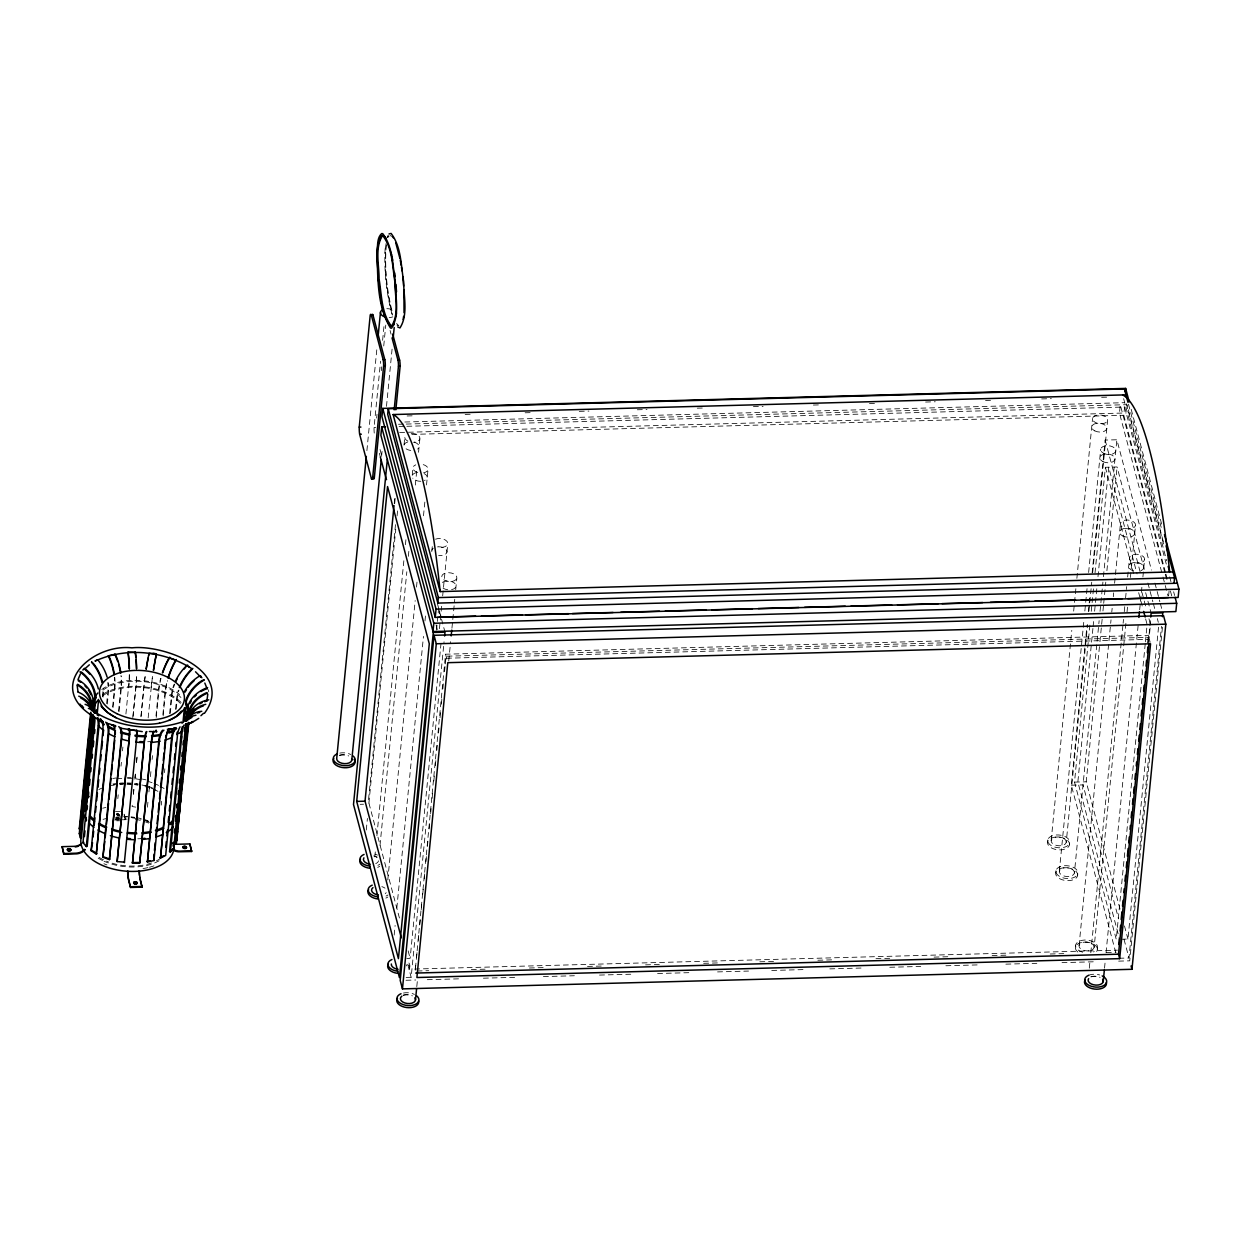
<?xml version="1.0" encoding="UTF-8"?>
<svg xmlns="http://www.w3.org/2000/svg" width="1241" height="1241" viewBox="0 0 1241 1241"><rect width="100%" height="100%" fill="white"/><g stroke="black" fill="none" stroke-linecap="round" stroke-linejoin="round"><path stroke-width="0.75" stroke-dasharray="5 3.75" d="M385.113 248.634C384.012 270.848 386.308 293.357 392.172 314.826M386.339 244.927C384.353 267.87 386.897 291.201 392.637 313.446M102.383 696.713L102.77 692.881A28.807 17.514 62.7 0 0 102.894 690.43M103.065 697.132L103.453 693.316A29.768 18.088 62.7 0 0 103.499 688.135M106.633 703.585L107.951 690.213A28.807 17.514 62.7 0 0 107.703 682.55M107.315 704.004L108.634 690.632A29.768 18.088 62.7 0 0 108.37 682.736M112.621 706.936L114.498 687.84A28.807 11.805 77 0 0 114.327 677.26M113.055 707.448L114.932 688.352A29.768 12.208 77 0 0 114.761 677.431M118.578 711.155L121.013 686.32A28.807 11.805 77 0 0 120.858 675.74M119.027 711.682L121.463 686.831A29.768 12.208 77 0 0 121.292 675.926M117.833 798.63L118.205 794.798M121.013 766.147L121.385 762.315M122.502 750.852L122.89 747.035M125.915 713.994L128.723 685.342A28.807 4.964 88.5 0 0 129.266 674.67M118.159 814.654C120.144 812.405 115.77 815.895 119.632 814.375M132.771 717.624L135.967 685.141A28.807 4.964 88.5 0 0 136.51 674.484M133.113 716.259L136.107 685.699A29.768 5.135 88.5 0 0 136.681 674.685M135.75 807.131L132.12 806.557L132.508 802.741M133.439 793.185L133.811 789.369M135.316 774.074L134.943 777.905A48.259 27.954 5.6 0 1 138.713 778.402M136.432 762.61L136.991 756.886M140.931 716.755L143.925 686.18A29.768 2.451 -81 0 1 145.259 675.228M133.407 794.55L133.966 788.826M134.897 779.27L135.471 773.531M136.588 762.067L137.146 756.343M141.086 716.212L144.08 685.653A28.807 2.373 -81 0 1 145.368 675.042M148.16 717.887L151.309 686.785A28.807 2.373 -81 0 1 152.596 676.174M155.978 715.933L158.615 689.189A29.768 9.788 -70.1 0 1 160.647 678.424M147.431 807.193L147.989 801.453M148.936 791.898L149.494 786.173M150.425 776.618L150.983 770.894M152.116 759.43L152.488 755.598M156.242 717.391L159.05 688.739A28.807 9.478 -70.1 0 1 161.02 678.3M162.881 714.49L165.131 691.547A29.768 9.788 -70.1 0 1 167.178 680.782M163.129 715.933L165.565 691.097A28.807 9.478 -70.1 0 1 167.551 680.657M169.598 713.73L171.475 694.619A29.768 16.18 -57 0 1 174.143 684.163M161.299 805.099L161.671 801.283M164.479 772.631L164.851 768.8M170.281 713.404L172.158 694.293A28.807 15.652 -57 0 1 174.733 684.148M175.524 709.449L176.656 697.985A29.768 16.18 -57 0 1 178.332 690.213M176.206 709.107L177.339 697.644A28.807 15.652 -57 0 1 178.968 690.105M366.902 450.607L376.892 348.705M374.239 433.078A8.066 1.396 88.5 0 1 374.053 427.602L380.568 361.193M382.616 340.329L384.291 323.249M376.659 418.062L377.031 414.277M381.313 370.64L381.685 366.84M383.733 345.975L385.78 325.095M381.576 456.362L382.135 450.592M386.478 406.365L392.311 346.766M394.219 503.629L394.793 497.874M394.7 503.396L395.259 497.61M395.491 524.648L368.391 801.097L400.191 920.9M366.281 829.996L367.414 818.44M368.918 803.02L395.755 529.38M397.073 515.899L397.834 508.19M404.07 444.604L404.83 436.894M374.813 856.879L375.387 851.093M376.892 835.689L404.101 558.186M405.419 544.706L405.993 538.92M412.229 475.334L412.989 467.624M380.01 845.4L406.831 571.76M408.351 556.34L408.91 550.57M415.332 485.045L417.038 467.702M418.543 452.282L419.877 438.802M387.781 879.993L415.177 600.566M416.511 587.086L417.255 579.376M423.491 515.775L425.011 500.356M426.516 484.952L428.036 469.532M394.173 935.093L395.119 925.46M396.825 908.117L423.46 636.4M424.98 620.981L425.539 615.21M431.775 551.609L432.535 543.899M436.506 630.133L438.585 608.943M439.236 613.83L439.562 610.525M439.454 628.675L441.718 605.546M442.665 595.913L447.768 543.884M406.784 958.424L410.135 958.331L441.005 643.49M409.608 968.399L409.809 966.336M406.133 977.412L411.159 977.272L444.045 641.783M415.751 965.296L415.192 971.051L445.535 654.209L1148.313 635.33L1150.159 642.311M416.511 957.618L417.255 949.939M418.201 940.337L418.76 934.582M419.706 924.979L420.466 917.301M421.211 909.622L421.971 901.943M422.716 894.265L423.476 886.586M424.22 878.907L424.98 871.229M425.911 861.626L426.671 853.948M427.431 846.269L428.176 838.59M429.122 828.988L429.681 823.233M430.627 813.631L431.185 807.875M432.132 798.273L432.876 790.595M433.823 781.008L434.397 775.237M435.327 765.65L435.901 759.88M436.832 750.278L437.406 744.522M438.523 733.012L439.097 727.242M440.043 717.655L440.602 711.884M441.346 704.205L442.106 696.527M442.866 688.848L443.611 681.169M444.557 671.583L445.116 665.812M445.302 663.888L446.062 656.21L1148.84 637.331M416.79 986.611L417.364 980.84M448.73 660.957L450.623 641.675M451.941 628.194L454.764 599.279M455.711 589.646L456.843 578.089A7.586 4.39 5.6 0 0 446.248 572.908A7.586 4.39 5.6 0 0 444.867 580.416A7.586 4.39 5.6 0 0 456.843 578.089M1047.575 842.065L1047.776 840.002M1051.189 840.436L1071.79 630.381M1073.667 611.115L1075.931 587.986M1076.878 578.353L1092.561 418.419M1055.734 872.795L1055.936 870.732M1059.349 871.166L1083.905 620.655M1084.851 611.022L1087.116 587.893M1088.636 572.473L1100.72 449.149M1115.799 952.731L1071.324 785.212L1087.023 625.185M1088.341 611.689L1090.048 594.33M1092.127 573.125L1105.157 440.074L1116.869 439.764L1151.446 570.053M1066.236 842.344A7.586 4.39 5.6 0 0 1055.641 837.148A7.586 4.39 5.6 0 0 1054.261 844.656A7.586 4.39 5.6 0 0 1066.236 842.344L1087.581 624.58M1088.915 611.099L1091.739 582.184M1092.685 572.551L1107.608 420.327A7.586 4.39 5.6 0 0 1097.013 415.13A7.586 4.39 5.6 0 0 1095.632 422.638A7.586 4.39 5.6 0 0 1107.608 420.327M1145.241 643.722L1116.248 939.359L1074.504 782.125L1089.939 624.704M1091.258 611.27L1093.523 588.234M1095.027 572.877L1105.374 467.283L1117.086 466.973L1144.404 569.929M1069.447 844.842A11.029 6.391 5.6 0 0 1054.043 837.303A11.029 6.391 5.6 0 0 1052.042 848.208A11.029 6.391 5.6 0 0 1069.447 844.842L1069.649 842.763A11.029 6.391 5.6 0 0 1054.245 835.24A11.029 6.391 5.6 0 0 1052.244 846.145A11.029 6.391 5.6 0 0 1069.649 842.763M1092.918 628.458L1077.855 782.032L1119.599 939.266M1093.104 626.534L1093.662 620.779M1094.609 611.177L1096.858 588.141M1097.99 576.631L1108.725 467.205L1137.051 573.9M1074.396 873.075A7.586 4.39 5.6 0 0 1063.801 867.893A7.586 4.39 5.6 0 0 1062.42 875.401A7.586 4.39 5.6 0 0 1074.396 873.075L1099.138 620.64M1100.038 611.363L1102.923 582.091M1103.435 576.662L1116.869 439.764M1120.003 909.095L1086.216 781.814L1099.759 643.598M1099.945 641.675L1102.21 618.639M1102.954 610.96L1103.528 605.205M1103.714 603.281L1105.778 582.153M1106.91 570.643L1117.086 466.973M1077.607 875.572A11.029 6.391 5.6 0 0 1062.203 868.033A11.029 6.391 5.6 0 0 1060.202 878.954A11.029 6.391 5.6 0 0 1077.607 875.572L1077.808 873.509A11.029 6.391 5.6 0 0 1062.405 865.97A11.029 6.391 5.6 0 0 1060.403 876.875A11.029 6.391 5.6 0 0 1077.808 873.509M1165.454 572.303L1123.772 415.27L1124.579 407.017L406.846 426.284M1075.466 947.147L1075.668 945.084M1079.081 945.518L1111.021 619.848M1111.765 612.139L1112.153 608.292M1113.286 596.735L1113.658 592.872M1114.604 583.239L1120.468 523.5M1089.303 968.166L1089.862 962.38M1090.808 952.747L1122.934 625.154M1123.121 623.23L1123.493 619.368M1124.253 611.658L1124.827 605.887M1125.571 598.178L1126.704 586.605M1127.65 576.972L1129.543 557.705M1094.128 947.426A7.586 4.39 5.6 0 0 1083.533 942.245A7.586 4.39 5.6 0 0 1082.152 949.753A7.586 4.39 5.6 0 0 1094.128 947.426L1126.254 619.833M1127.014 612.123L1127.573 606.353M1130.411 577.437L1135.515 525.408A7.586 4.39 5.6 0 0 1124.92 520.227A7.586 4.39 5.6 0 0 1123.539 527.735A7.586 4.39 5.6 0 0 1135.515 525.408M1097.339 949.923L1097.54 947.86M1104.537 968.135L1105.095 962.364M1106.041 952.731L1138.354 623.199M1139.672 609.719L1141.953 586.59M1142.899 576.956L1144.59 559.613A7.586 4.39 5.6 0 0 1133.995 554.432A7.586 4.39 5.6 0 0 1132.614 561.94A7.586 4.39 5.6 0 0 1144.59 559.613M1145.427 641.799L1146.932 626.441M1147.553 643.009L1148.313 635.33M1148.282 643.102L1150.733 617.041M1148.763 641.706L1150.267 626.348M1121.259 939.235L1127.945 939.049L1158.629 626.131M1118.948 958.269L1128.969 957.99L1161.498 626.364M1162.429 627.263L1129.729 960.829L1118.125 961.139M1168.588 595.882L1169.084 590.933M386.044 243.577C383.934 267.513 386.494 291.883 392.482 315.136M387.285 237.419L388.092 235.34M387.409 237.264L388.278 235.976M388.247 237.248L389.116 235.945M118.252 814.996L117.957 813.569M117.833 814.67L117.228 814.096M102.693 808.201L105.95 807.441M384.865 252.807L385.703 252.792M407.095 415.968L414.835 415.751M465.142 414.401L472.883 414.199M525.114 412.788L530.915 412.632M579.283 411.345L588.963 411.081M637.316 409.778L646.995 409.514M697.287 408.165L705.028 407.963M753.396 406.66L763.075 406.396M813.367 405.047L819.169 404.892M869.476 403.542L877.216 403.341M925.584 402.037L935.249 401.774M985.556 400.424L993.296 400.223M1041.649 398.919L1051.329 398.656M1101.636 397.306L1109.361 397.104M404.814 422.018L1124.486 402.689M398.501 424.267L404.302 424.112M406.241 424.065L1126.968 404.69L1163.562 542.534M399.106 426.501L404.907 426.346M374.053 427.602L375.728 427.556M399.633 432.473L1126.161 412.958M411.826 434.397L1123.772 415.27M446.589 658.226L1149.368 639.348M1074.504 782.125L1086.216 781.814M360.185 804.323L363.535 804.23M1071.324 785.212L1083.021 784.901L1118.606 918.914M115.444 811.645L123.169 811.428M117.321 814.437L118.174 814.422M115.413 818.858L119.276 818.75M115.568 819.417L127.14 819.107M114.73 819.991L118.578 819.898M120.517 819.836L126.303 819.68M116.685 820.828L122.471 820.673M414.649 969.05L1117.443 950.172M417.131 971.005L428.734 970.695M471.332 969.547L488.752 969.081M529.411 967.996L546.847 967.515M587.489 966.429L602.986 966.01M645.584 964.862L663.004 964.397M703.663 963.311L719.144 962.892M759.802 961.806L777.223 961.325M817.881 960.239L835.302 959.774M875.96 958.673L891.457 958.269M934.054 957.121L951.475 956.656M992.133 955.554L1007.614 955.136M1050.212 954.003L1063.754 953.631M1106.351 952.483L1116.031 952.235M406.009 980.266L415.688 980.002M427.292 979.692L460.194 978.808M483.416 978.187L516.318 977.303M543.403 976.574L574.366 975.752M599.512 975.069L632.414 974.185M657.575 973.518L690.461 972.634M717.562 971.905L748.525 971.067M771.747 970.446L806.572 969.516M829.795 968.88L862.681 967.996M889.781 967.266L920.744 966.444M945.89 965.762L978.792 964.878M1005.877 964.148L1036.84 963.326M1062.001 962.644L1094.903 961.759M390.294 235.48L391.411 236.317M398.842 325.809L396.577 323.436M396.887 325.002L398.004 325.84M1131.203 409.328L1161.979 525.269M1128.472 404.178L1162.119 530.915M1126.378 403.806L1163.608 544.054M1123.648 398.671L1166.695 560.823M1124.579 407.017L1166.711 565.694M1169.674 576.863L1171.163 582.463M1173.629 591.771L1174.622 595.494M1165.951 574.18L1167.936 581.657M1170.418 591.011L1171.907 596.611M1164.787 572.52L1120.282 404.876L1119.475 413.144L1162.491 575.188M1165.283 574.381L1167.269 581.827M1162.988 577.049L1167.936 595.68M1154.906 583.084L1159.854 601.699M1160.351 603.56L1161.824 609.145M1147.894 583.022L1152.858 601.745M1153.354 603.622L1154.844 609.238M1157.326 618.592L1158.318 622.33M1105.157 440.074L1140.743 574.087M1145.676 592.702L1151.121 613.178M1142.015 592.609L1146.482 609.455M1148.98 618.825L1150.469 624.44M1105.374 467.283L1133.7 573.978M1138.68 592.702L1143.147 609.548M1145.629 618.902L1147.118 624.518M1124.47 925.941L1127.945 939.049M1124.036 939.375L1128.969 957.99M390.062 330.463L391.055 334.186M437.577 604.227L439.066 609.812M439.562 611.673L441.036 617.258M441.532 619.119L444.992 632.15M445.535 654.209L447.38 661.189M436.025 624.781L437.515 630.397M380.056 449.521L382.026 456.952M379.374 453.275L380.351 456.998M408.134 950.839L410.135 958.331M407.7 964.257L411.159 977.272M124.147 814.158L125.062 817.586A10.471 1.799 88.5 0 0 125.543 819.013M124.069 814.872L125.232 819.169A11.355 1.955 88.5 0 0 125.775 820.301M208.317 689.779L208.767 691.889M414.261 442.168A7.586 4.39 5.6 0 1 417.659 449.102M410.74 450.436A7.586 4.39 5.6 0 1 404.628 447.443M404.008 445.147A7.586 4.39 5.6 0 1 408.46 441.874M424.143 473.566A7.586 4.39 5.6 0 1 424.453 480.577M420.87 481.275A7.586 4.39 5.6 0 1 412.788 478.173M412.632 474.791A7.586 4.39 5.6 0 1 416.619 472.604M438.259 546.754A7.586 4.39 5.6 0 1 446.993 551.578A7.586 4.39 5.6 0 1 438.631 555.534M431.915 550.244A7.586 4.39 5.6 0 1 433.326 548.196M442.401 582.401A7.586 4.39 5.6 0 1 454.408 583.006A7.586 4.39 5.6 0 1 451.584 589.63M447.722 589.739A7.586 4.39 5.6 0 1 442.634 587.784M1133.545 570.86A7.586 4.39 5.6 0 1 1129.775 564.221A7.586 4.39 5.6 0 1 1141.224 563.91A7.586 4.39 5.6 0 1 1141.022 570.658M119.508 815.353A1.768 1.024 5.6 0 1 117.135 815.104A1.768 1.024 5.6 0 1 117.073 813.724A1.768 1.024 5.6 0 1 119.431 813.724M119.524 815.104A1.768 1.024 5.6 0 1 117.166 814.872A1.768 1.024 5.6 0 1 117.104 813.476A1.768 1.024 5.6 0 1 119.462 813.476M129.436 674.887A29.768 5.135 88.5 0 1 128.878 685.885M160.585 858.291A40.969 23.734 5.6 0 1 156.413 860.851M151.542 862.96A40.969 23.734 5.6 0 1 106.478 861.161M103.515 859.811A40.969 23.734 5.6 0 1 97.17 856.073M115.987 818.548A40.969 23.734 5.6 0 1 119.462 818.269M135.378 819.262A40.969 23.734 5.6 0 1 140.559 820.394M145.492 821.899A40.969 23.734 5.6 0 1 148.625 823.093M159.096 860.758A42.613 24.68 5.6 0 1 154.256 863.115M151.293 864.201A42.613 24.68 5.6 0 1 104.073 861.238M102.569 860.525A42.613 24.68 5.6 0 1 95.96 856.616M115.537 817.602A42.613 24.68 5.6 0 1 119.136 817.307M132.042 817.788A42.613 24.68 5.6 0 1 141.086 819.541M146.205 821.092A42.613 24.68 5.6 0 1 149.478 822.349M151.169 687.312A29.768 2.451 -81 0 1 152.488 676.361M141.396 838.621A46.724 27.069 5.6 0 1 137.813 838.807M109.456 785.941A46.724 27.069 5.6 0 1 114.482 784.979M119.725 784.405A46.724 27.069 5.6 0 1 123.309 784.219M126.954 784.203A46.724 27.069 5.6 0 1 137.891 785.165M144.995 786.639A46.724 27.069 5.6 0 1 151.743 788.702M153.357 789.307A46.724 27.069 5.6 0 1 157.964 791.339M116.794 778.836A46.724 27.069 5.6 0 1 122.099 778.371M127.528 778.293A46.724 27.069 5.6 0 1 143.832 780.294M147.291 781.178A46.724 27.069 5.6 0 1 152.317 782.792M153.931 783.397A46.724 27.069 5.6 0 1 158.553 785.429M160.011 786.158A46.724 27.069 5.6 0 1 164.107 788.562M119.369 783.505A48.259 27.954 5.6 0 1 130.6 783.474M134.385 783.8A48.259 27.954 5.6 0 1 138.123 784.312M141.831 784.979A48.259 27.954 5.6 0 1 145.461 785.817M149.013 786.81A48.259 27.954 5.6 0 1 152.441 787.957M112.776 778.495A48.259 27.954 5.6 0 1 116.313 777.952M127.404 777.393A48.259 27.954 5.6 0 1 131.189 777.564M142.405 779.069A48.259 27.954 5.6 0 1 146.05 779.906M103.065 819.37A46.724 27.069 5.6 0 1 106.261 818.533M116.53 816.997A46.724 27.069 5.6 0 1 120.113 816.811M123.759 816.795A46.724 27.069 5.6 0 1 127.404 816.95M131.065 817.276A46.724 27.069 5.6 0 1 134.695 817.772M145.228 820.192A46.724 27.069 5.6 0 1 148.548 821.294M153.977 865.846A45.25 26.216 5.6 0 1 149.494 867.226M147.927 867.614A45.25 26.216 5.6 0 1 141.396 868.762M106.974 864.93A45.25 26.216 5.6 0 1 103.887 863.72M123.991 816.392A45.25 26.216 5.6 0 1 127.528 816.547M131.065 816.857A45.25 26.216 5.6 0 1 134.586 817.338M136.324 817.633A45.25 26.216 5.6 0 1 141.474 818.75M143.134 819.2A45.25 26.216 5.6 0 1 148.005 820.751M98.815 789.571A45.25 26.216 5.6 0 1 104.197 787.244M113.458 784.824A45.25 26.216 5.6 0 1 116.778 784.328M120.191 783.986A45.25 26.216 5.6 0 1 123.666 783.816M127.187 783.8A45.25 26.216 5.6 0 1 130.724 783.955M134.261 784.265A45.25 26.216 5.6 0 1 137.782 784.731M151.2 788.159A45.25 26.216 5.6 0 1 155.777 790.021M112.9 784.002A46.724 27.069 5.6 0 1 116.328 783.49M119.85 783.133A46.724 27.069 5.6 0 1 123.433 782.947M127.078 782.947A46.724 27.069 5.6 0 1 138.015 783.909M145.119 785.367A46.724 27.069 5.6 0 1 151.867 787.446M152.69 741.404A46.724 27.069 5.6 0 1 147.322 741.746M102.429 696.03A46.724 27.069 5.6 0 1 180.441 703.507M103.003 690.105A46.724 27.069 5.6 0 1 181.015 697.597M102.724 694.355A48.259 27.954 5.6 0 1 182.954 704.531M101.762 689.515A48.259 27.954 5.6 0 1 179.604 694.603M339.786 753.085A11.029 6.391 5.6 0 1 350.722 754.466M339.507 755.49A7.586 4.39 5.6 0 1 348.705 755.955M339.584 755.149A11.029 6.391 5.6 0 1 348.007 755.567M392.761 316.858A7.586 4.39 5.6 0 1 389.178 317.556M386.82 308.683A7.586 4.39 5.6 0 1 393.878 310.731M1088.776 975.24A11.029 6.391 5.6 0 1 1099.635 974.945M1090.932 976.931A7.586 4.39 5.6 0 1 1100.147 977.396M1091.025 976.589A11.029 6.391 5.6 0 1 1099.433 977.024M1082.664 952.204A11.029 6.391 5.6 0 1 1077.188 942.555A11.029 6.391 5.6 0 1 1093.833 942.105A11.029 6.391 5.6 0 1 1093.523 951.909M1077.855 952.018A11.029 6.391 5.6 0 1 1084.696 942.09A11.029 6.391 5.6 0 1 1096.672 951.506M403.48 993.002A11.029 6.391 5.6 0 1 414.416 994.398M403.185 995.422A7.586 4.39 5.6 0 1 412.4 995.871M403.278 995.065A11.029 6.391 5.6 0 1 411.702 995.499M408.925 963A11.029 6.391 5.6 0 1 407.762 969.299M406.334 964.753A7.586 4.39 5.6 0 1 406.396 965.901M408.708 965.064A11.029 6.391 5.6 0 1 407.56 971.362M435.482 539.199A7.586 4.39 5.6 0 1 447.722 542.736A7.586 4.39 5.6 0 1 437.53 546.878M388.014 894.947A11.029 6.391 5.6 0 1 386.044 896.033M386.184 892.636A7.586 4.39 5.6 0 1 385.253 893.582M381.84 886.648A7.586 4.39 5.6 0 1 385.005 888.199M387.812 897.01A11.029 6.391 5.6 0 1 385.842 898.096M423.228 464.63A7.586 4.39 5.6 0 1 428.067 468.958A7.586 4.39 5.6 0 1 423.584 472.805M417.783 472.511A7.586 4.39 5.6 0 1 415.751 464.832M379.855 864.217A11.029 6.391 5.6 0 1 377.885 865.303M374.922 854.134A11.029 6.391 5.6 0 1 377.435 855.096M378.489 860.82A7.586 4.39 5.6 0 1 375.728 863.596M373.681 855.918A7.586 4.39 5.6 0 1 376.861 857.469M379.653 866.28A11.029 6.391 5.6 0 1 377.683 867.366M374.72 856.197A11.029 6.391 5.6 0 1 377.233 857.159M411.174 433.404A7.586 4.39 5.6 0 1 419.815 437.639A7.586 4.39 5.6 0 1 413.532 442.277M407.901 441.113A7.586 4.39 5.6 0 1 405.28 435.793M1102.985 461.636A7.586 4.39 5.6 0 0 1114.961 459.31A7.586 4.39 5.6 0 0 1104.366 454.128A7.586 4.39 5.6 0 0 1102.985 461.636M1122.733 535.988A7.586 4.39 5.6 0 0 1134.708 533.677A7.586 4.39 5.6 0 0 1124.113 528.48A7.586 4.39 5.6 0 0 1122.733 535.988M1094.826 430.906A7.586 4.39 5.6 0 0 1106.801 428.579A7.586 4.39 5.6 0 0 1096.206 423.398A7.586 4.39 5.6 0 0 1094.826 430.906M1103.792 453.384A7.586 4.39 5.6 0 0 1115.768 451.057A7.586 4.39 5.6 0 0 1105.173 445.876A7.586 4.39 5.6 0 0 1103.792 453.384"/><path stroke-width="1.5" d="M156.118 730.142L156.63 731.756L149.401 731.492M404.023 312.654L403.93 289.836M81.751 843.43A10.471 8.346 -14.9 0 1 73.7 846.362L62.128 846.672L63.865 854.242L77.004 853.839A11.355 9.059 -14.9 0 0 85.257 849.728M63.865 854.242L62.128 846.672M70.334 849.837L67.929 849.558L68.55 850.132M80.215 829.019L79.269 828.864L90.686 712.318M93.292 715.018A29.768 23.719 -14.9 0 1 93.199 717.484L81.394 837.861L80.448 837.892L79.3 833.595L91.105 713.234M80.603 822.814L81.348 815.166M81.922 809.442L82.48 803.703M83.225 796.07L83.783 790.331M84.357 784.607L85.102 776.959M85.66 771.219L86.218 765.495M86.792 759.756L87.537 752.124M88.282 744.476L88.654 740.66M89.414 733.012L89.972 727.288M90.717 719.64L91.291 713.916M80.401 827.095L81.348 817.555M81.72 813.724L82.464 806.076M83.023 800.352L83.783 792.704M84.155 788.888L85.086 779.332M85.458 775.516L86.218 767.869M86.591 764.037L87.522 754.481M87.894 750.665L88.654 743.018M89.212 737.294L89.957 729.646M90.345 725.83L91.276 716.274M80.82 827.84L81.192 824.024M83.442 801.081L83.814 797.265M85.877 776.245L86.249 772.429M87.01 764.782L87.568 759.042M89.631 738.023L90.004 734.207M80.448 837.892L92.253 717.531A28.807 22.959 -14.9 0 0 92.33 715.126M85.52 793.62L86.079 787.895M86.451 784.079L87.382 774.524M87.754 770.692L88.514 763.06M89.073 757.32L89.817 749.688M90.19 745.857L91.136 736.316M91.508 732.485L92.253 724.853M92.625 721.021L93.013 717.205A48.259 27.954 5.6 0 0 94.316 720.121M93.944 707.649L94.316 703.833M86.374 793.93L93.866 717.5M94.425 711.76L95.371 702.204M98.458 719.004A29.768 20.973 -39.5 0 1 98.97 725.985L87.165 846.378L86.312 846.564L82.992 842.546L94.797 722.184A28.807 20.29 -39.5 0 0 94.719 717.562M84.419 836.62L84.977 830.881M85.908 821.325L86.281 817.509M87.041 809.861L87.413 806.045M88.344 796.489L88.716 792.673M89.476 785.026L90.035 779.286M90.779 771.654L91.151 767.822M92.098 758.267L92.47 754.45M93.215 746.803L93.773 741.079M94.533 733.431L94.905 729.615M96.333 713.622L96.705 709.79M97.201 713.916L98.504 700.529M86.312 846.564L98.117 726.202A28.807 20.29 -39.5 0 0 97.62 719.423M107.253 722.914A29.768 16.18 -57 0 1 108.774 733.322L96.286 854.056L91.105 850.69L102.91 730.329A28.807 15.652 -57 0 0 100.552 718.803M91.105 850.69L92.548 842.701M93.106 836.961L93.664 831.237M94.223 825.498L94.983 817.866M95.541 812.126L96.1 806.386M96.658 800.662L97.418 793.015M97.977 787.29L98.722 779.643M99.296 773.903L99.854 768.179M100.599 760.531L101.157 754.807M101.731 749.068L102.476 741.42M103.034 735.696L103.592 729.956M96.286 854.056L108.091 733.695A28.807 15.652 -57 0 0 105.718 722.153M120.548 727.521A29.768 9.788 -70.1 0 1 121.634 738.752L109.394 859.61L102.879 857.252L114.684 736.875A28.807 9.478 -70.1 0 0 112.993 724.992M102.879 857.252L104.818 841.491M105.19 837.659L106.121 828.104M106.493 824.288L108.556 803.268M108.929 799.452L110.992 778.433M111.364 774.601L112.311 765.045M112.683 761.229L114.746 740.21M109.394 859.61L121.199 739.248A28.807 9.478 -70.1 0 0 118.764 726.637M124.519 862.154L117.135 861.549L128.94 741.187A28.807 2.373 -81 0 0 128.986 728.979M124.364 862.697L136.324 741.761A29.768 2.451 -81 0 0 136.727 730.049M154.101 731.43A28.807 4.964 88.5 0 0 151.511 742.645L139.721 863.007L132.477 863.193L144.142 742.242A29.768 5.135 88.5 0 1 146.329 731.538M132.477 863.193L144.282 742.832A28.807 4.964 88.5 0 1 146.872 731.632M139.333 870.748A10.471 1.799 88.5 0 0 140.342 879.559L142.094 887.144L130.522 887.455L128.769 879.869A10.471 1.799 88.5 0 1 127.761 871.058M139.721 863.007L151.371 742.056A29.768 5.135 88.5 0 1 153.558 731.337M170.436 728.684A28.807 11.805 77 0 0 165.751 740.148L153.946 860.509L147.431 862.03L158.786 741.11A29.768 12.208 77 0 1 162.587 730.189M147.431 862.03L159.22 741.653A28.807 11.805 77 0 1 163.905 730.189M154.07 854.242L153.946 860.509M154.458 850.426L155.203 842.779M156.692 827.499L155.761 837.055A48.259 27.954 5.6 0 0 163.176 834.231M157.08 823.683L157.824 816.035M158.196 812.203L159.143 802.663M159.515 798.832L160.26 791.184M160.632 787.368L161.578 777.812M161.951 773.996L162.881 764.44M163.254 760.609L164.014 752.977M164.386 749.145L165.317 739.589M180.054 726.885A28.807 17.514 62.7 0 0 177.479 735.091L165.673 855.452L160.492 858.136L171.615 737.309A29.768 18.088 62.7 0 1 174.283 728.855M160.492 858.136L172.297 737.774A28.807 17.514 62.7 0 1 175.989 728.033M165.751 847.37L166.31 841.646M166.868 835.907L167.426 830.167M168.187 822.535L168.745 816.795M169.303 811.071L169.862 805.331M170.622 797.684L171.18 791.96M171.925 784.312L172.499 778.572M173.057 772.848L173.616 767.109M174.361 759.476L174.934 753.737M175.679 746.089L176.051 742.273M185.731 723.844L173.756 848.332L170.42 851.931L169.567 851.605L181.372 731.228A29.768 22.198 42.9 0 1 182.396 726.543M176.16 791.96L176.532 788.144M181.217 740.365L181.605 736.549M183.094 721.269L184.413 707.882M170.42 851.931L182.225 731.554A28.807 21.485 42.9 0 1 184.102 724.93M183.947 721.083L185.266 707.711M173.073 846.114L173.461 842.298M174.392 832.742L174.764 828.91M175.508 821.278L176.082 815.539M176.827 807.891L177.199 804.075M178.13 794.519L178.518 790.703M179.262 783.055L179.635 779.239M180.566 769.684L180.953 765.852M181.884 756.296L182.256 752.48M183.001 744.833L183.389 741.017M184.32 731.461L184.692 727.645M186.103 720.013L186.864 712.381M188.803 723.301L176.222 843.989L175.276 843.833L187.081 723.456M177.711 831.299L177.339 835.115L176.377 835.146L176.765 831.315M177.137 827.499L177.696 821.759M179.2 806.479L180.503 793.108M180.876 789.276L186.693 730.034M175.276 843.833L177.168 832.059M177.541 828.228L178.301 820.596M179.231 811.04L179.604 807.208M179.976 803.392L180.922 793.837M181.295 790.021L182.225 780.465M182.598 776.633L183.358 769.001M183.73 765.17L184.661 755.614M185.033 751.798L185.793 744.15M186.166 740.334L187.096 730.778M176.222 843.989L188.027 723.627M178.083 827.468L178.828 819.836M179.402 814.096L180.147 806.448M180.519 802.632L181.465 793.077M181.838 789.26L182.582 781.613M182.954 777.797L183.901 768.241M184.273 764.425L185.018 756.777M185.576 751.053L186.321 743.406M186.708 739.589L187.639 730.034M188.012 726.218L188.384 722.386M184.475 847.696C184.459 844.749 185.607 849.883 183.528 847.138L185.623 847.665L185.328 846.843M172.871 843.182A10.471 8.346 -14.9 0 0 178.301 844.237L189.873 843.927L191.626 851.512L178.518 851.791A11.355 9.059 -14.9 0 1 172.98 849.961M191.626 851.512L189.873 843.927M359.238 427.121L370.221 315.167A6.376 1.101 88.5 0 1 371.323 315.152L372.983 315.105L384.819 359.688A6.298 1.086 88.5 0 1 385.315 365.692L374.332 477.63A8.066 1.396 88.5 0 1 373.138 478.793L371.478 478.84L359.642 434.257A8.144 1.396 88.5 0 1 359.238 427.121L360.914 427.075M366.328 456.378L336.73 758.282A7.586 4.39 5.6 0 0 344.44 763.649A7.586 4.39 5.6 0 0 351.73 759.027M378.024 337.164L380.475 312.174M371.478 478.84A8.066 1.396 88.5 0 0 372.672 477.676L383.64 365.738A6.298 1.086 88.5 0 0 383.159 359.735L371.323 315.152M1129.217 401.851L1125.649 388.417L382.755 408.382L381.949 416.635L435.25 617.398L1178.143 597.448L1178.95 589.18L1164.461 534.623M385.563 426.857L381.685 426.966L380.878 435.234L433.295 632.46L399.447 977.598L353.499 804.494L387.347 459.372M351.777 760.19L381.189 460.209M393.071 339.072L394.204 327.531M1127.976 402.317L1124.424 388.945L388.216 408.723L387.688 414.23L437.825 603.095L1177.368 583.239M394.173 409.856L398.454 366.219A6.376 1.101 88.5 0 0 397.958 360.185L392.032 337.893M356.694 801.407L387.564 486.565L429.293 643.8L398.423 958.641L356.694 801.407L365.04 801.19L401.324 937.839M395.848 409.809L400.129 366.173A6.376 1.101 88.5 0 0 399.618 360.138L392.714 334.139M365.04 801.19L394.033 505.552M381.685 426.966L433.807 623.261L432.985 631.529L1175.879 611.565L1176.701 603.312L1175.118 597.355M435.25 617.398L436.056 609.145L382.755 408.382M434.04 635.299L400.207 980.421L402.456 988.891L1131.978 969.299L1165.811 624.176L1163.562 615.691L434.04 635.299L436.289 643.769L402.456 988.891M437.825 603.095L438.368 597.588L388.216 408.723M444.619 635.997L444.992 632.15L433.295 632.46M415.471 1000.106L416.604 988.55M451.181 635.904L451.755 630.118M1125.323 391.722L1125.649 388.417M1103.218 981.631L1104.35 970.074M1138.928 617.429L1139.486 611.642M1118.73 944.494L1119.289 938.739M1120.049 931.06L1120.607 925.305M1121.166 919.534L1121.926 911.856M1122.485 906.101L1123.058 900.346M1123.803 892.667L1124.175 888.82M1124.935 881.141L1125.494 875.386M1126.254 867.707L1126.812 861.952M1127.386 856.197L1128.131 848.503M1128.705 842.748L1129.263 836.992M1130.024 829.314L1130.396 825.467M1131.14 817.788L1131.714 812.033M1132.459 804.354L1133.033 798.599M1133.591 792.844L1134.165 787.073M1134.91 779.395L1135.484 773.639M1136.229 765.961L1136.601 762.129M1137.361 754.435L1137.919 748.68M1138.68 741.001L1139.238 735.246M1139.812 729.491L1140.37 723.72M1141.131 716.041L1141.689 710.286M1142.247 704.531L1142.821 698.776M1143.566 691.097L1144.14 685.327M1144.885 677.648L1145.459 671.893M1146.017 666.138L1146.575 660.367M1147.336 652.688L1147.894 646.933M1150.733 617.041L1151.121 613.178L1162.817 612.868L1162.445 616.715M1119.692 958.641L1150.562 643.8L447.784 662.678L416.898 977.52L1119.692 958.641L1118.498 954.189L1148.995 643.179M1174.033 583.317L1174.575 577.81L1166.075 545.823M396.112 316.548L396.5 312.856M135.672 730.453L128.226 729.305M206.999 700.017L207.805 694.107M403.123 319.495L403.635 316.346M148.703 655.403L149.153 653.262L156.459 653.821L152.984 653.309M156.382 654.41L155.932 656.551A28.807 2.373 -81 0 0 153.45 670.419A29.768 2.451 -81 0 1 155.932 656.086M115.878 726.14L108.525 723.612M114.73 726.543L115.382 725.489M79.269 828.864L80.029 826.103M117.135 861.549L129.08 740.629A29.768 2.451 -81 0 0 129.498 728.917M98.66 718.57L96.814 718.632L91.648 715.281L92.625 714.397M96.814 718.632L97.806 717.748M77.981 679.665L80.386 674.003M128.102 729.925L128.444 729.305A28.807 2.373 -81 0 1 128.738 728.994M169.784 657.187L168.373 659.219A29.768 9.788 -70.1 0 0 162.416 672.684M169.645 657.761L168.497 659.731A28.807 9.478 -70.1 0 0 162.726 672.746M168.342 677.896A28.807 9.478 -70.1 0 1 175.012 662.089L176.3 659.545L174.888 661.593A29.768 9.788 -70.1 0 0 168 677.927M393.335 325.53L394.204 324.227M204.47 713.296C235.464 671.164 163.859 644.25 131.949 647.849C91.989 643.396 44.754 686.599 93.075 716.29M200.933 715.7L203.493 713.296M169.567 851.605L173.756 848.332M181.465 711.109L176.129 716.491L168.807 720.447M183.203 710.162C177.525 717.825 167.954 721.285 159.251 723.239M82.821 669.985L84.512 668.325L86.079 669.551A29.768 22.198 42.9 0 1 98.365 689.003M134.974 882.056L135.921 883.421L134.99 882.475M185.142 848.022L184.273 846.61M187.655 665.067L185.483 666.743A29.768 16.18 -57 0 0 175.307 681.464M179.914 687.498A28.807 15.652 -57 0 1 190.881 670.652L192.82 668.418L190.664 670.093A29.768 16.18 -57 0 0 179.309 687.514M83.954 669.597L89.336 664.835M69.713 849.263L70.241 849.496M136.65 882.878L135.657 882.801C137.922 882.568 135.005 883.608 136.029 882.304M185.855 847.076L185.08 847.448L185.948 847.417M134.85 883.173L134.245 882.599L136.557 882.537M184.149 847.712L183.528 847.138M389.007 233.96L391.101 233.448C401.37 246.711 400.936 265.574 403.651 281.567C403.589 296.521 408.382 314.811 399.959 327.934L397.709 326.957M391.536 326.15C399.509 313.833 394.902 296.583 394.995 282.514C392.358 266.939 392.761 248.603 382.771 235.681L381.732 235.573C373.743 247.89 378.35 265.14 378.257 279.209C380.909 294.784 380.491 313.12 390.481 326.042L392.373 326.135M191.641 722.743L198.746 718.368M200.623 675.756L198.358 676.748A29.768 20.973 -39.5 0 0 184.382 691.873M204.176 680.084L201.988 681.387A28.807 20.29 -39.5 0 0 185.824 703.368M187.856 724.465C199.212 717.407 189.035 725.101 185.84 724.155M159.81 857.702L163.703 855.685M95.123 660.926L97.682 659.731L98.908 661.189A29.768 18.088 62.7 0 1 107.114 677.121M95.355 661.003C125.015 647.321 161.547 650.532 189.392 667.162M207.619 687.592L205.758 688.274A29.768 23.719 -14.9 0 0 187.438 708.006M181.682 722.091C153.45 731.275 121.044 727.909 95.588 712.52A46.724 27.069 5.6 0 1 96.379 697.24M167.364 729.243A28.807 11.805 77 0 1 168.652 729.506L176.517 728.56L169.412 728.948M82.992 842.546L83.845 842.344M146.981 861.487L150.254 860.742M120.904 672.979A29.768 12.208 77 0 0 115.987 655.869L115.227 654.24L112.047 654.876L108.696 655.76L109.456 657.389A29.768 12.208 77 0 1 114.374 674.499M208.783 699.846L206.921 700.172A29.768 24.137 15.5 0 0 188.229 719.315M159.546 723.208C148.362 725.116 136.898 724.496 125.93 721.564M127.994 651.975L135.409 652.409L135.641 654.116A29.768 5.135 88.5 0 1 136.634 668.682M383.159 359.735L384.819 359.688M397.958 360.185L399.618 360.138M383.64 365.738L385.315 365.692M398.454 366.219L400.129 366.173M1173.009 571.915L440.136 591.6A296.987 51.16 88.5 0 0 393.133 414.541L1125.99 394.855M359.642 434.257L361.317 434.21M372.672 477.676L374.332 477.63M438.368 597.588L1174.575 577.81M436.056 609.145L1178.95 589.18M438.911 617.134L475.675 616.156M481.477 616.001L522.12 614.9M525.982 614.791L568.564 613.659M572.427 613.55L613.07 612.465M620.81 612.247L659.498 611.208M665.316 611.053L705.943 609.967M711.745 609.812L752.387 608.711M758.189 608.555L798.832 607.47M804.633 607.314L845.276 606.213M851.078 606.058L891.721 604.972M897.522 604.817L938.149 603.731M942.028 603.622L982.655 602.537M990.396 602.319L1029.099 601.28M1034.916 601.125L1075.544 600.039M1081.345 599.884L1121.988 598.783M1127.79 598.627L1168.433 597.542M433.807 623.261L1176.701 603.312M436.289 643.769L1165.811 624.176M176.191 830.818L175.245 830.85L176.377 835.146M79.3 833.595L80.262 833.58M68.658 849.015L69.527 850.442L68.689 849.433M68.767 849.775L68.317 849.309M63.943 853.529L75.515 853.219A10.471 8.346 -14.9 0 0 84.59 849.34M191.703 850.799L180.131 851.109A10.471 8.346 -14.9 0 1 173.585 849.387M132.337 862.635L139.566 862.433M134.338 882.94L135.176 883.158L134.633 882.351M130.584 886.741L142.172 886.431M415.719 973.068L1118.498 954.189M203.974 679.773L201.678 680.766A29.768 20.973 -39.5 0 0 185.623 700.963M383.609 235.666L382.569 235.542C374.58 247.874 379.188 265.124 379.094 279.178C381.747 294.753 381.328 313.104 391.318 326.011M142.265 731.616L120.998 728.265M176.424 839.692L177.37 839.847M128.164 729.475L131.624 730.08M169.257 657.714L175.788 660.072M111.442 724.93L114.839 726.094M103.313 856.771L109.844 859.144M125.977 721.579C116.499 718.601 107.3 713.963 101.002 706.036M116.018 717.763L107.905 712.722L102.351 707.029M176.517 728.56L175.183 728.002A28.807 11.805 77 0 0 173.895 727.722M186.833 665.455L192.014 668.806M91.787 850.349L96.969 853.699M91.803 714.863L94.269 716.538M81.192 671.924L82.744 673.134A29.768 22.198 42.9 0 1 95.65 697.799M79.951 671.877L82.294 673.708A28.807 21.485 42.9 0 1 94.688 700.002M91.679 661.918L93.727 663.873A29.768 18.088 62.7 0 1 102.662 682.628M195.52 671.784L200.902 677.245M200.049 675.74L201.88 677.772M81.797 705.695L83.55 707.727M91.508 662.198L93.354 664.385A28.807 17.514 62.7 0 1 102.01 682.519M80.029 704.097L83.349 708.115M156.63 731.756L156.102 731.089A28.807 4.964 88.5 0 0 155.59 730.732M392.249 236.286L393.397 237.838M384.726 236.488L385.873 238.039M99.342 700.839L102.507 707.277M114.73 654.24L115.723 656.349A28.807 11.805 77 0 1 117.74 661.577M108.2 655.744L109.192 657.854A28.807 11.805 77 0 1 113.955 674.406M204.827 683.046L207.231 689.05M395.786 242.957L399.897 258.376M1168.169 566.408L1169.658 572.008A296.987 51.16 88.5 0 0 1122.655 394.948M1143.644 611.425L1145.133 617.041M1131.078 965.917L1131.978 969.299M393.133 414.541L440.136 591.6M380.351 456.998L386.277 479.29A8.144 1.396 88.5 0 0 386.603 479.631M176.579 832.246L177.339 835.115M142.094 887.144L140.031 879.295A11.355 1.955 88.5 0 1 139.613 876.829M130.522 887.455L128.459 879.605A11.355 1.955 88.5 0 1 127.606 871.042M390.946 252.249L391.691 255.274M392.032 256.934L392.714 260.238M400.238 260.036L401.184 265.326M401.464 267.172L402.022 270.864M135.16 652.021L135.502 654.581A28.807 4.964 88.5 0 1 135.796 657.218M128.18 652.611L128.397 654.302A29.768 5.135 88.5 0 1 129.405 668.868M127.932 652.223L128.273 654.767A28.807 4.964 88.5 0 1 129.235 668.852M77.175 685.559L77.966 691.563M394.747 272.958L395.227 276.759M402.751 276.557L403.666 286.082M395.988 284.391L396.515 291.899M77.625 691.889A29.768 23.719 -14.9 0 1 92.144 710.736M89.693 704.019A28.807 22.959 -14.9 0 1 90.981 708.502M78.757 696.17A29.768 23.719 -14.9 0 1 92.548 710.24M80.696 697.969A28.807 22.959 -14.9 0 1 91.617 710.504M136.417 730.406A28.807 2.373 -81 0 1 136.169 742.335M102.817 721.269A29.768 16.18 -57 0 1 103.639 725.302M97.248 715.049A29.768 16.18 -57 0 1 98.722 715.793M136.029 659.979A28.807 4.964 88.5 0 1 136.463 668.666M188.182 714.754A29.768 23.719 -14.9 0 1 206.89 692.556M189.144 714.754A28.807 22.959 -14.9 0 1 207.231 693.254M190.013 703.368A28.807 22.959 -14.9 0 1 191.238 701.118M194.449 696.884A28.807 22.959 -14.9 0 1 196.419 694.96M200.933 691.594A28.807 22.959 -14.9 0 1 206.099 688.957M85.086 704.314A29.768 20.973 -39.5 0 1 94.425 712.892M88.39 708.332A29.768 20.973 -39.5 0 1 95.541 713.234M175.865 681.542A28.807 15.652 -57 0 1 177.153 678.951M183.777 669.364A28.807 15.652 -57 0 1 185.716 667.286M185.142 692.013A28.807 20.29 -39.5 0 1 186.507 689.608M188.089 687.266A28.807 20.29 -39.5 0 1 193.984 680.89M85.629 670.124A28.807 21.485 42.9 0 1 89.817 674.22M148.703 654.938A29.768 2.451 -81 0 0 146.143 669.271A28.807 2.373 -81 0 1 148.191 658.009M81.115 844.826A11.355 9.059 -14.9 0 1 79.75 845.602M78.292 846.222A11.355 9.059 -14.9 0 1 75.189 846.967M78.741 680.13A29.768 24.137 15.5 0 1 93.168 704.485M78.261 680.766A28.807 23.362 15.5 0 1 80.681 682.302M84.977 685.916A28.807 23.362 15.5 0 1 86.808 687.948M88.406 690.105A28.807 23.362 15.5 0 1 90.81 694.712M77.097 684.908A28.807 23.362 15.5 0 1 91.074 708.502M77.594 684.272A29.768 24.137 15.5 0 1 92.113 706.145M114.032 725.163A29.768 9.788 -70.1 0 1 114.948 728.002M115.32 731.802A29.768 9.788 -70.1 0 1 115.289 734.005M139.457 875.417A11.355 1.955 88.5 0 1 139.178 870.732M118.593 664.338A28.807 11.805 77 0 1 120.486 672.901M188.167 718.663A29.768 24.137 15.5 0 1 205.773 704.314M190.028 716.786A28.807 23.362 15.5 0 1 203.477 705.834M190.23 714.832A28.807 23.362 15.5 0 1 191.192 712.644M192.417 710.566A28.807 23.362 15.5 0 1 193.906 708.642M199.754 703.864A28.807 23.362 15.5 0 1 202.112 702.67M204.625 701.692A28.807 23.362 15.5 0 1 207.278 700.948M185.871 720.664A29.768 22.198 42.9 0 1 195.969 715.219M188.167 719.811A28.807 21.485 42.9 0 1 191.936 717.438M186.631 720.819A29.768 22.198 42.9 0 1 201.771 711.31M185.561 727.971A28.807 21.485 42.9 0 1 185.917 725.628M189.92 717.732A28.807 21.485 42.9 0 1 191.502 716.212M197.397 713.032A28.807 21.485 42.9 0 1 199.677 712.458M176.796 734.625A29.768 18.088 62.7 0 1 177.153 732.237M181.962 723.224A29.768 18.088 62.7 0 1 183.466 722.138M185.111 721.331A29.768 18.088 62.7 0 1 186.895 720.788M165.627 737.232A29.768 12.208 77 0 1 166.077 735.044M166.651 733.09A29.768 12.208 77 0 1 169.117 728.684M144.918 838.264A46.724 27.069 5.6 0 1 141.396 838.621M130.522 838.652A46.724 27.069 5.6 0 1 126.861 838.342M85.008 802.88A46.724 27.069 5.6 0 1 89.088 796.474M177.153 804.354A46.724 27.069 5.6 0 1 175.415 816.888M172.623 820.642A46.724 27.069 5.6 0 1 168.792 824.024M162.726 827.607A46.724 27.069 5.6 0 1 155.435 830.338M150.611 831.532A46.724 27.069 5.6 0 1 141.97 832.711M136.572 832.913A46.724 27.069 5.6 0 1 127.451 832.416M120.222 831.284A46.724 27.069 5.6 0 1 111.597 828.972M106.773 827.158A46.724 27.069 5.6 0 1 99.497 823.466M93.432 819.091A46.724 27.069 5.6 0 1 89.616 815.213M86.141 809.675A46.724 27.069 5.6 0 1 88.607 791.774M178.657 804.323A48.259 27.954 5.6 0 1 176.874 817.261M172.778 822.349A48.259 27.954 5.6 0 1 170.033 824.629M163.765 828.321A48.259 27.954 5.6 0 1 156.242 831.144M151.247 832.385A48.259 27.954 5.6 0 1 142.327 833.595M136.758 833.812A48.259 27.954 5.6 0 1 127.327 833.3M121.711 832.478A48.259 27.954 5.6 0 1 112.698 830.291M105.966 827.856A48.259 27.954 5.6 0 1 98.458 824.055M94.533 821.418A48.259 27.954 5.6 0 1 89.461 816.888M85.381 811.273A48.259 27.954 5.6 0 1 83.628 806.867M85.412 793.945A48.259 27.954 5.6 0 1 88.297 790.067M178.068 818.998A48.259 27.954 5.6 0 1 176.3 823.171M173.399 827.049A48.259 27.954 5.6 0 1 166.278 832.618M148.936 838.621A48.259 27.954 5.6 0 1 141.753 839.505M134.292 839.707A48.259 27.954 5.6 0 1 126.737 839.211M119.291 838.032A48.259 27.954 5.6 0 1 110.387 835.658M105.392 833.766A48.259 27.954 5.6 0 1 97.884 829.965M93.959 827.328A48.259 27.954 5.6 0 1 88.887 822.799M86.606 820.037A48.259 27.954 5.6 0 1 83.038 812.793M173.368 842.872A46.724 27.069 5.6 0 1 127.327 871.26A46.724 27.069 5.6 0 1 81.363 836.853M85.815 810.063A45.25 26.216 5.6 0 1 87.118 800.585M84.171 805.781A46.724 27.069 5.6 0 1 88.158 796.412M143.692 741.746A46.724 27.069 5.6 0 1 140.031 741.591M93.571 709.976A46.724 27.069 5.6 0 1 98.597 699.412M184.382 708.952A46.724 27.069 5.6 0 1 186.646 717.5M185.654 704.454A46.724 27.069 5.6 0 1 184.94 719.827M173.554 729.894A46.724 27.069 5.6 0 1 168 732.299M160.12 734.47A46.724 27.069 5.6 0 1 151.495 735.649M146.097 735.851A46.724 27.069 5.6 0 1 135.145 735.137M129.747 734.222A46.724 27.069 5.6 0 1 121.122 731.911M113.241 728.715A46.724 27.069 5.6 0 1 107.688 725.582M102.956 722.029A46.724 27.069 5.6 0 1 100.304 719.47M186.414 702.871A48.259 27.954 5.6 0 1 186.398 720.199M174.64 730.592A48.259 27.954 5.6 0 1 168.9 733.074M160.756 735.324A48.259 27.954 5.6 0 1 151.852 736.534M146.267 736.751A48.259 27.954 5.6 0 1 134.959 736.006M129.39 735.06A48.259 27.954 5.6 0 1 120.486 732.686M115.491 730.794A48.259 27.954 5.6 0 1 107.967 726.993M104.058 724.356A48.259 27.954 5.6 0 1 98.985 719.827M94.192 712.753A48.259 27.954 5.6 0 1 97.822 693.005M181.713 731.197A48.259 27.954 5.6 0 1 178.968 733.478M171.289 737.806A48.259 27.954 5.6 0 1 165.177 739.993M160.182 741.234A48.259 27.954 5.6 0 1 151.262 742.444M143.816 742.645A48.259 27.954 5.6 0 1 136.262 742.149M128.8 740.97A48.259 27.954 5.6 0 1 121.634 739.14M114.901 736.704A48.259 27.954 5.6 0 1 108.805 733.726M103.468 730.266A48.259 27.954 5.6 0 1 98.396 725.737M92.579 706.951A48.259 27.954 5.6 0 1 93.633 704.143M371.897 315.121A6.376 1.101 88.5 0 1 372.983 315.105M352.801 755.753A11.029 6.391 5.6 0 1 351.172 764.673A11.029 6.391 5.6 0 1 335.706 762.703A11.029 6.391 5.6 0 1 337.335 753.799M354.104 759.352A11.029 6.391 5.6 0 1 344.331 767.729A11.029 6.391 5.6 0 1 333.782 758.329M385.284 317.06A7.586 4.39 5.6 0 1 383.236 309.381M1102.163 975.907A11.029 6.391 5.6 0 1 1103.978 985.432A11.029 6.391 5.6 0 1 1087.768 984.609A11.029 6.391 5.6 0 1 1088.776 975.24M1102.597 979.335A7.586 4.39 5.6 0 1 1095.881 985.106A7.586 4.39 5.6 0 1 1088.621 978.637M1106.351 982.453A11.029 6.391 5.6 0 1 1094.329 989.046A11.029 6.391 5.6 0 1 1085.223 979.769M416.495 995.685A11.029 6.391 5.6 0 1 414.866 1004.59A11.029 6.391 5.6 0 1 399.4 1002.635A11.029 6.391 5.6 0 1 401.029 993.715M414.866 997.811A7.586 4.39 5.6 0 1 407.157 1003.488A7.586 4.39 5.6 0 1 401.836 996.166M418.605 1000.929A11.029 6.391 5.6 0 1 406.583 1007.521A11.029 6.391 5.6 0 1 397.477 998.245M397.709 971.253A11.029 6.391 5.6 0 1 388.324 966.087A11.029 6.391 5.6 0 1 391.954 959.51M398.066 969.283A7.586 4.39 5.6 0 1 391.349 963.993M397.508 973.316A11.029 6.391 5.6 0 1 388.402 964.04M377.962 896.902A11.029 6.391 5.6 0 1 368.577 891.721A11.029 6.391 5.6 0 1 372.222 885.159M378.334 894.932A7.586 4.39 5.6 0 1 373.014 887.594M377.76 898.965A11.029 6.391 5.6 0 1 368.655 889.688M369.802 866.156A11.029 6.391 5.6 0 1 360.417 860.99A11.029 6.391 5.6 0 1 364.063 854.428M370.175 864.201A7.586 4.39 5.6 0 1 363.908 857.81M369.601 868.219A11.029 6.391 5.6 0 1 360.511 858.958M377.016 252.295C377.931 277.457 376.799 306.201 390.512 328.043L391.598 328.167C400.036 315.043 395.227 296.739 395.305 281.785C392.575 265.791 393.025 246.943 382.755 233.68L381.654 233.556C376.659 238.024 377.931 246.199 377.016 252.295M183.684 848.286A1.768 1.024 5.6 0 0 186.46 847.743A1.768 1.024 5.6 0 0 183.994 846.533A1.768 1.024 5.6 0 0 183.684 848.286M183.699 848.037A1.768 1.024 5.6 0 0 186.491 847.51A1.768 1.024 5.6 0 0 184.025 846.3A1.768 1.024 5.6 0 0 183.699 848.037M116.964 713.684A42.613 24.68 5.6 0 0 184.195 700.638A42.613 24.68 5.6 0 0 124.721 671.536A42.613 24.68 5.6 0 0 116.964 713.684M68.069 850.69A1.768 1.024 5.6 0 0 70.861 850.163A1.768 1.024 5.6 0 0 68.395 848.953A1.768 1.024 5.6 0 0 68.069 850.69M68.1 850.457A1.768 1.024 5.6 0 0 70.877 849.914A1.768 1.024 5.6 0 0 68.426 848.72A1.768 1.024 5.6 0 0 68.1 850.457M134.385 883.747A1.768 1.024 5.6 0 0 137.162 883.204A1.768 1.024 5.6 0 0 134.711 881.994A1.768 1.024 5.6 0 0 134.385 883.747M134.416 883.499A1.768 1.024 5.6 0 0 137.193 882.956A1.768 1.024 5.6 0 0 134.726 881.762A1.768 1.024 5.6 0 0 134.416 883.499"/></g></svg>
